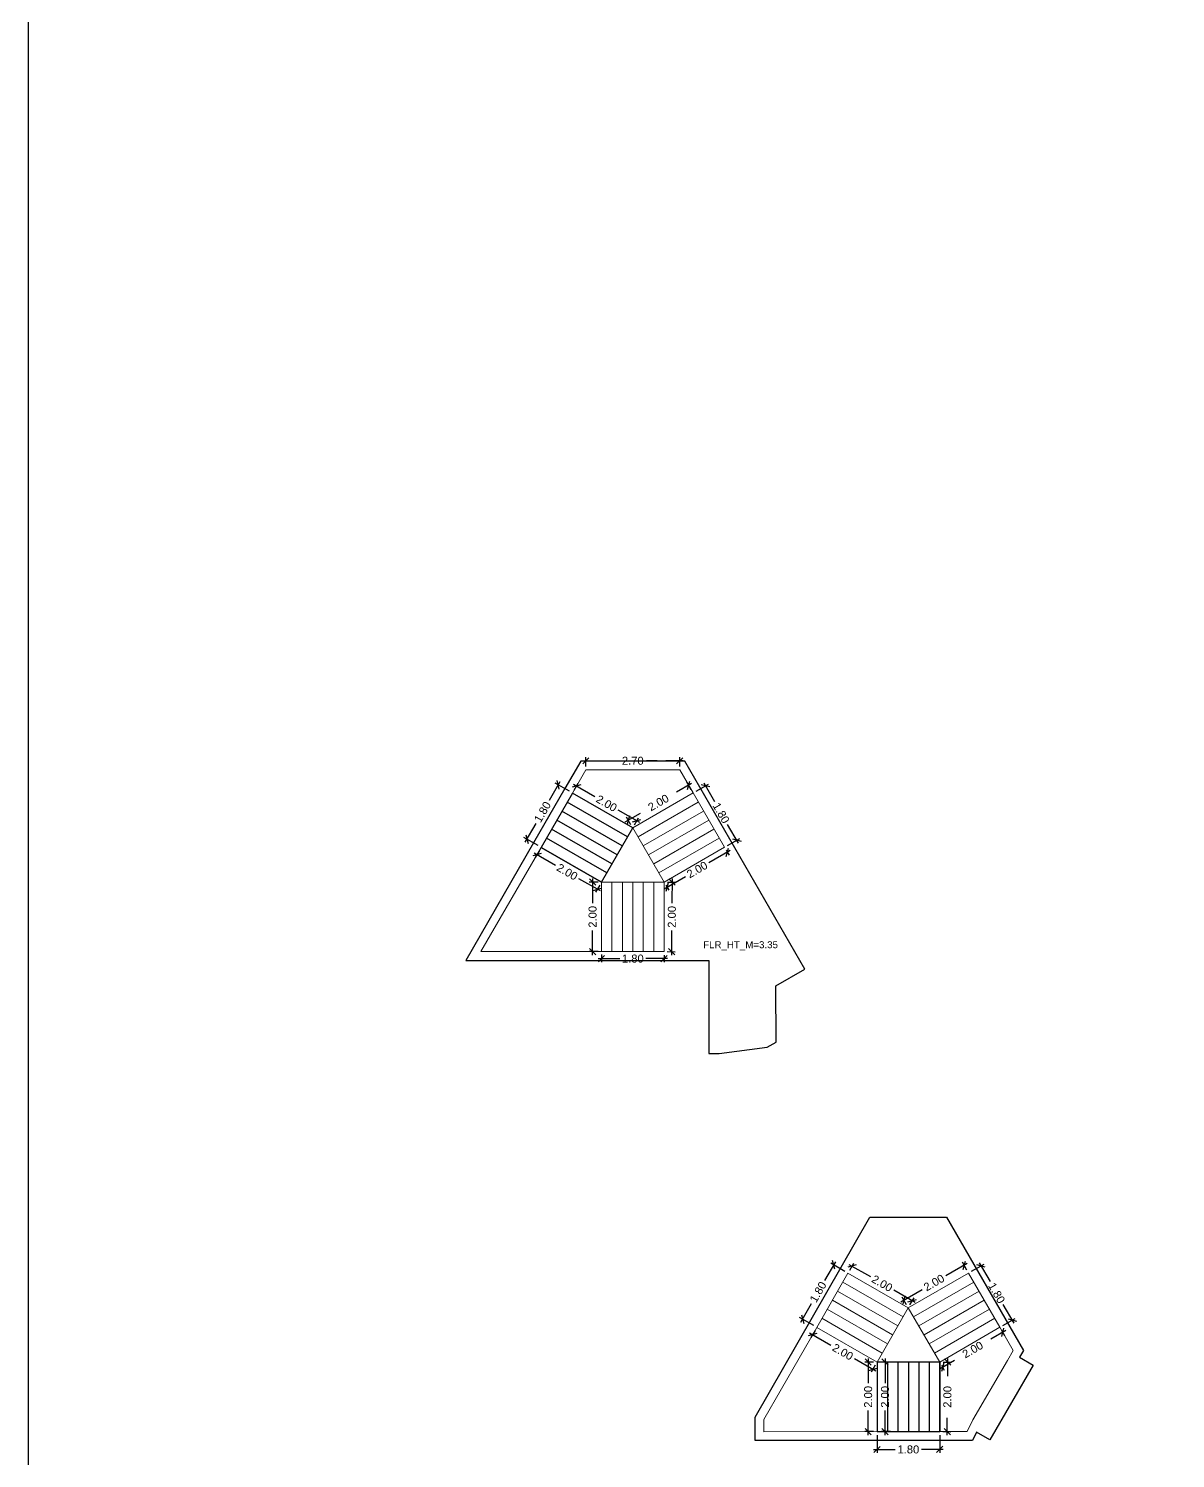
# Model space of a CAD drawing. Header units: metres. Extents: x 256329 to 886268, y -249371 to 355.
# Drawn here: x 281905.09 to 281938.06, y -95.19 to -54.1 of the extents above; entities that cross this region are included whole.
import ezdxf

# ---------------------------------------------------------------- set-up
doc = ezdxf.new("R2010")
doc.units = ezdxf.units.M
doc.header["$MEASUREMENT"] = 0
doc.header["$PDMODE"] = 35
doc.linetypes.add('CONTINOUS', pattern=[0])
doc.linetypes.add('DASHED', pattern=[0.75, 0.5, -0.25])
doc.layers.get('0').update_dxf_attribs({"lineweight": 18})
doc.layers.get('Defpoints').update_dxf_attribs({"lineweight": 20})
for name, color, linetype, plot in [('BLK_1_FLR_7_STAIR_3', 7, 'Continuous', False), ('BLK_1_FLR_7_STAIR_3_FLIGHT_2', 7, 'Continuous', False), ('BLK_1_FLR_7_STAIR_4', 7, 'Continuous', False), ('BLK_1_FLR_7_STAIR_4_FLIGHT_2', 7, 'Continuous', False)]:
    doc.layers.add(name, color=color, linetype=linetype, plot=plot)
for name, color, linetype, lineweight in [('BLK_1_FLR_7_STAIR_3_FLIGHT_1', 7, 'Continuous', 0), ('BLK_1_FLR_7_STAIR_3_FLIGHT_3', 7, 'Continuous', 0), ('BLK_1_FLR_7_STAIR_3_LANDING_1', 1, 'DASHED', 9), ('BLK_1_FLR_7_STAIR_3_LANDING_2', 7, 'Continuous', 0), ('BLK_1_FLR_7_STAIR_4_FLIGHT_1', 7, 'Continuous', 0), ('BLK_1_FLR_7_STAIR_4_FLIGHT_3', 7, 'Continuous', 0), ('BLK_1_FLR_7_STAIR_4_LANDING_1', 1, 'DASHED', 9), ('BLK_1_FLR_7_STAIR_4_LANDING_2', 7, 'Continuous', 0)]:
    doc.layers.add(name, color=color, linetype=linetype, lineweight=lineweight)
doc.layers.add('SPA COMMENT', color=7, linetype='Continuous', true_color=0xeb0505)
doc.styles.get("Standard").update_dxf_attribs({"font": 'arial.ttf'})
doc.dimstyles.new('METRIC DIM', dxfattribs={"dimtxt": 0.23, "dimasz": 0.18, "dimexe": 0.1, "dimexo": 0.1, "dimgap": 0.09, "dimtad": 0, "dimzin": 0, "dimdsep": 46, "dimtxsty": 'Standard', "dimblk": 'OBLIQUE', "dimcen": 0, "dimdle": 0.1, "dimclrd": 147, "dimclre": 147, "dimclrt": 7, "dimadec": 0, "dimazin": 0, "dimtfac": 1, "dimtofl": 0, "dimtmove": 0, "dimatfit": 2, "dimfxl": 0.125, "dimtolj": 1, "dimtzin": 0, "dimarcsym": 0})

# ---------------------------------------------------------------- blocks, each defined once
blk = doc.blocks.new('_Oblique')
at = {"color": 0, "linetype": 'ByBlock', "lineweight": -2}
blk.add_line((-0.5, -0.5), (0.5, 0.5), dxfattribs=at)
blk = doc.blocks.new('*D522')
at = {"layer": 'BLK_1_FLR_7_STAIR_3_FLIGHT_2', "color": 147, "lineweight": -2, "transparency": 16777216}
for p, q in [((281929.485284, -94.519273), (281929.485468, -95.031244)), ((281931.285284, -94.518626), (281931.285468, -95.030597)), ((281929.385432, -94.93128), (281930.007932, -94.931056)), ((281931.385432, -94.930561), (281930.762932, -94.930785))]:
    blk.add_line(p, q, dxfattribs=at)
at = {"layer": 'Defpoints', "color": 0, "linetype": 'CONTINOUS', "transparency": 16777216}
for p in [(281929.485248, -94.419273, 0.042641), (281931.285248, -94.418626, 0.042641), (281929.485432, -94.931244)]:
    blk.add_point(p, dxfattribs=at)
at = {"layer": 'BLK_1_FLR_7_STAIR_3_FLIGHT_2', "color": 147, "linetype": 'CONTINOUS', "lineweight": -2, "transparency": 16777216, "xscale": 0.18, "yscale": 0.18, "zscale": 0.18}
for p, rotation in [((281929.485432, -94.931244), 180.020597), ((281931.285432, -94.930597), 0.020597)]:
    blk.add_blockref('_Oblique', p, dxfattribs=dict(at, rotation=rotation))
at = {"layer": 'BLK_1_FLR_7_STAIR_3_FLIGHT_2', "color": 7, "linetype": 'CONTINOUS', "transparency": 16777216, "insert": (281930.385432, -94.930921), "char_height": 0.23, "attachment_point": 5, "rotation": 0.0205967}
blk.add_mtext('\\A1;1.80', dxfattribs=at)
blk = doc.blocks.new('*D523')
at = {"layer": 'BLK_1_FLR_7_STAIR_3_FLIGHT_1', "color": 147, "lineweight": -2, "transparency": 16777216}
for p, q in [((281932.067371, -89.773573), (281931.940233, -89.552455)), ((281932.07677, -89.589301), (281931.460844, -89.943445)), ((281930.168228, -90.68667), (281930.784154, -90.332526)), ((281930.332212, -90.771251), (281930.205074, -90.550133))]:
    blk.add_line(p, q, dxfattribs=at)
at = {"layer": 'Defpoints', "color": 0, "linetype": 'CONTINOUS', "transparency": 16777216}
for p in [(281932.117216, -89.860264, 0.042641), (281930.25492, -90.636825), (281930.382058, -90.857942, 0.042641)]:
    blk.add_point(p, dxfattribs=at)
at = {"layer": 'BLK_1_FLR_7_STAIR_3_FLIGHT_1', "color": 147, "linetype": 'CONTINOUS', "lineweight": -2, "transparency": 16777216, "xscale": 0.18, "yscale": 0.18, "zscale": 0.18}
for p, rotation in [((281931.990079, -89.639146), 29.897956), ((281930.25492, -90.636825), 209.897956)]:
    blk.add_blockref('_Oblique', p, dxfattribs=dict(at, rotation=rotation))
at = {"layer": 'BLK_1_FLR_7_STAIR_3_FLIGHT_1', "color": 7, "linetype": 'CONTINOUS', "transparency": 16777216, "insert": (281931.122499, -90.137986), "char_height": 0.23, "attachment_point": 5, "rotation": 29.8979558}
blk.add_mtext('\\A1;2.00', dxfattribs=at)
blk = doc.blocks.new('*D524')
at = {"layer": 'BLK_1_FLR_7_STAIR_3_FLIGHT_3', "color": 147, "lineweight": -2, "transparency": 16777216}
for p, q in [((281928.697788, -89.774782), (281928.813126, -89.574064)), ((281928.676599, -89.610945), (281929.291953, -89.964544)), ((281930.584101, -90.707046), (281929.968746, -90.353447)), ((281930.43188, -90.771238), (281930.547219, -90.570519))]:
    blk.add_line(p, q, dxfattribs=at)
at = {"layer": 'Defpoints', "color": 0, "linetype": 'CONTINOUS', "transparency": 16777216}
for p in [(281928.647965, -89.861487, 0.042641), (281928.763304, -89.660768), (281930.382058, -90.857942, 0.042641)]:
    blk.add_point(p, dxfattribs=at)
at = {"layer": 'BLK_1_FLR_7_STAIR_3_FLIGHT_3', "color": 147, "linetype": 'CONTINOUS', "lineweight": -2, "transparency": 16777216, "xscale": 0.18, "yscale": 0.18, "zscale": 0.18}
for p, rotation in [((281928.763304, -89.660768), 150.117187), ((281930.497396, -90.657223), 330.117187)]:
    blk.add_blockref('_Oblique', p, dxfattribs=dict(at, rotation=rotation))
at = {"layer": 'BLK_1_FLR_7_STAIR_3_FLIGHT_3', "color": 7, "linetype": 'CONTINOUS', "transparency": 16777216, "insert": (281929.63035, -90.158996), "char_height": 0.23, "attachment_point": 5, "rotation": 330.1171874}
blk.add_mtext('\\A1;2.00', dxfattribs=at)
blk = doc.blocks.new('*D525')
at = {"layer": 'BLK_1_FLR_7_STAIR_3_LANDING_1', "color": 147, "lineweight": -2, "transparency": 16777216}
for p, q in [((281931.385247, -92.419073), (281931.612526, -92.420091)), ((281931.512975, -92.319644), (281931.509797, -93.02946)), ((281931.503126, -94.519841), (281931.506303, -93.810025)), ((281931.376293, -94.419272), (281931.603573, -94.42029))]:
    blk.add_line(p, q, dxfattribs=at)
at = {"layer": 'Defpoints', "color": 0, "linetype": 'CONTINOUS', "transparency": 16777216}
for p in [(281931.285248, -92.418626, 0.042641), (281931.276294, -94.418825, 0.042641), (281931.503574, -94.419842)]:
    blk.add_point(p, dxfattribs=at)
at = {"layer": 'BLK_1_FLR_7_STAIR_3_LANDING_1', "color": 147, "linetype": 'CONTINOUS', "lineweight": -2, "transparency": 16777216, "xscale": 0.18, "yscale": 0.18, "zscale": 0.18}
for p, rotation in [((281931.512527, -92.419643), 89.743523), ((281931.503574, -94.419842), 269.743523)]:
    blk.add_blockref('_Oblique', p, dxfattribs=dict(at, rotation=rotation))
at = {"layer": 'BLK_1_FLR_7_STAIR_3_LANDING_1', "color": 7, "linetype": 'CONTINOUS', "transparency": 16777216, "insert": (281931.50805, -93.419743), "char_height": 0.23, "attachment_point": 5, "rotation": 89.7435229}
blk.add_mtext('\\A1;2.00', dxfattribs=at)
blk = doc.blocks.new('*D526')
at = {"layer": 'BLK_1_FLR_7_STAIR_3_LANDING_1', "color": 147, "lineweight": -2, "transparency": 16777216}
for p, q in [((281933.187179, -91.514238), (281932.572765, -91.868815)), ((281933.066905, -91.505892), (281933.150551, -91.650834)), ((281931.282281, -92.613551), (281931.896695, -92.258974)), ((281931.335231, -92.505238), (281931.418877, -92.650179))]:
    blk.add_line(p, q, dxfattribs=at)
at = {"layer": 'Defpoints', "color": 0, "linetype": 'CONTINOUS', "transparency": 16777216}
for p in [(281933.016922, -91.41928, 0.042641), (281933.100567, -91.564222), (281931.285248, -92.418626, 0.042641)]:
    blk.add_point(p, dxfattribs=at)
at = {"layer": 'BLK_1_FLR_7_STAIR_3_LANDING_1', "color": 147, "linetype": 'CONTINOUS', "lineweight": -2, "transparency": 16777216, "xscale": 0.18, "yscale": 0.18, "zscale": 0.18}
for p, rotation in [((281933.100567, -91.564222), 29.98915999999999), ((281931.368893, -92.563567), 209.98916)]:
    blk.add_blockref('_Oblique', p, dxfattribs=dict(at, rotation=rotation))
at = {"layer": 'BLK_1_FLR_7_STAIR_3_LANDING_1', "color": 7, "linetype": 'CONTINOUS', "transparency": 16777216, "insert": (281932.23473, -92.063895), "char_height": 0.23, "attachment_point": 5, "rotation": 29.9891596}
blk.add_mtext('\\A1;2.00', dxfattribs=at)
blk = doc.blocks.new('*D527')
at = {"layer": 'BLK_1_FLR_7_STAIR_3_LANDING_2', "color": 147, "lineweight": -2, "transparency": 16777216}
for p, q in [((281927.544856, -91.580473), (281928.160211, -91.934072)), ((281927.701333, -91.508875), (281927.581738, -91.717001)), ((281929.452358, -92.676574), (281928.837003, -92.322975)), ((281929.435425, -92.50533), (281929.31583, -92.713456))]:
    blk.add_line(p, q, dxfattribs=at)
at = {"layer": 'Defpoints', "color": 0, "linetype": 'CONTINOUS', "transparency": 16777216}
for p in [(281927.631561, -91.630296), (281927.751155, -91.42217, 0.042641), (281929.485248, -92.418626, 0.042641)]:
    blk.add_point(p, dxfattribs=at)
at = {"layer": 'BLK_1_FLR_7_STAIR_3_LANDING_2', "color": 147, "linetype": 'CONTINOUS', "lineweight": -2, "transparency": 16777216, "xscale": 0.18, "yscale": 0.18, "zscale": 0.18}
for p, rotation in [((281927.631561, -91.630296), 150.117187), ((281929.365653, -92.626751), 330.117187)]:
    blk.add_blockref('_Oblique', p, dxfattribs=dict(at, rotation=rotation))
at = {"layer": 'BLK_1_FLR_7_STAIR_3_LANDING_2', "color": 7, "linetype": 'CONTINOUS', "transparency": 16777216, "insert": (281928.498607, -92.128524), "char_height": 0.23, "attachment_point": 5, "rotation": 330.1171874}
blk.add_mtext('\\A1;2.00', dxfattribs=at)
blk = doc.blocks.new('*D528')
at = {"layer": 'BLK_1_FLR_7_STAIR_3_LANDING_2', "color": 147, "lineweight": -2, "transparency": 16777216}
for p, q in [((281929.385248, -92.418626), (281929.129597, -92.418626)), ((281929.229597, -92.318626), (281929.229597, -93.028339)), ((281929.229597, -94.518626), (281929.229597, -93.808912)), ((281929.385248, -94.418626), (281929.129597, -94.418626))]:
    blk.add_line(p, q, dxfattribs=at)
at = {"layer": 'Defpoints', "color": 0, "linetype": 'CONTINOUS', "transparency": 16777216}
for p in [(281929.485248, -92.418626, 0.042641), (281929.229597, -94.418626), (281929.485248, -94.418626, 0.042641)]:
    blk.add_point(p, dxfattribs=at)
at = {"layer": 'BLK_1_FLR_7_STAIR_3_LANDING_2', "color": 147, "linetype": 'CONTINOUS', "lineweight": -2, "transparency": 16777216, "xscale": 0.18, "yscale": 0.18, "zscale": 0.18}
for p, rotation in [((281929.229597, -92.418626), 90), ((281929.229597, -94.418626), 270)]:
    blk.add_blockref('_Oblique', p, dxfattribs=dict(at, rotation=rotation))
at = {"layer": 'BLK_1_FLR_7_STAIR_3_LANDING_2', "color": 7, "linetype": 'CONTINOUS', "transparency": 16777216, "insert": (281929.229597, -93.418626), "char_height": 0.23, "attachment_point": 5, "rotation": 90}
blk.add_mtext('\\A1;2.00', dxfattribs=at)
blk = doc.blocks.new('*D529')
at = {"layer": 'BLK_1_FLR_7_STAIR_3_FLIGHT_1', "color": 147, "lineweight": -2, "transparency": 16777216}
for p, q in [((281932.423162, -89.568246), (281932.73431, -90.107406)), ((281932.203828, -89.810281), (281932.559758, -89.604874)), ((281933.422834, -91.300486), (281933.111686, -90.761326)), ((281933.103534, -91.369297), (281933.459463, -91.16389))]:
    blk.add_line(p, q, dxfattribs=at)
at = {"layer": 'Defpoints', "color": 0, "linetype": 'CONTINOUS', "transparency": 16777216}
for p in [(281932.117216, -89.860264, 0.042641), (281933.372851, -91.213874), (281933.016922, -91.41928, 0.042641)]:
    blk.add_point(p, dxfattribs=at)
at = {"layer": 'BLK_1_FLR_7_STAIR_3_FLIGHT_1', "color": 147, "linetype": 'CONTINOUS', "lineweight": -2, "transparency": 16777216, "xscale": 0.18, "yscale": 0.18, "zscale": 0.18}
for p, rotation in [((281932.473146, -89.654858), 119.98916), ((281933.372851, -91.213874), 299.98916)]:
    blk.add_blockref('_Oblique', p, dxfattribs=dict(at, rotation=rotation))
at = {"layer": 'BLK_1_FLR_7_STAIR_3_FLIGHT_1', "color": 7, "linetype": 'CONTINOUS', "transparency": 16777216, "insert": (281932.922998, -90.434366), "char_height": 0.23, "attachment_point": 5, "rotation": 299.9891596}
blk.add_mtext('\\A1;1.80', dxfattribs=at)
blk = doc.blocks.new('*D530')
at = {"layer": 'BLK_1_FLR_7_STAIR_3_FLIGHT_3', "color": 147, "lineweight": -2, "transparency": 16777216}
for p, q in [((281928.288665, -89.539689), (281927.978518, -90.079426)), ((281928.561261, -89.811664), (281928.152137, -89.576571)), ((281927.292209, -91.273782), (281927.602356, -90.734046)), ((281927.664451, -91.372348), (281927.255327, -91.137254))]:
    blk.add_line(p, q, dxfattribs=at)
at = {"layer": 'Defpoints', "color": 0, "linetype": 'CONTINOUS', "transparency": 16777216}
for p in [(281928.647965, -89.861487, 0.042641), (281927.342032, -91.187077), (281927.751155, -91.42217, 0.042641)]:
    blk.add_point(p, dxfattribs=at)
at = {"layer": 'BLK_1_FLR_7_STAIR_3_FLIGHT_3', "color": 147, "linetype": 'CONTINOUS', "lineweight": -2, "transparency": 16777216, "xscale": 0.18, "yscale": 0.18, "zscale": 0.18}
for p, rotation in [((281928.238842, -89.626394), 60.117187), ((281927.342032, -91.187077), 240.1171869999999)]:
    blk.add_blockref('_Oblique', p, dxfattribs=dict(at, rotation=rotation))
at = {"layer": 'BLK_1_FLR_7_STAIR_3_FLIGHT_3', "color": 7, "linetype": 'CONTINOUS', "transparency": 16777216, "insert": (281927.790437, -90.406736), "char_height": 0.23, "attachment_point": 5, "rotation": 60.1171874}
blk.add_mtext('\\A1;1.80', dxfattribs=at)
blk = doc.blocks.new('*D531')
at = {"layer": 'BLK_1_FLR_7_STAIR_4_FLIGHT_2', "color": 147, "lineweight": -2, "transparency": 16777216}
for p, q in [((281920.366967, -75.743971), (281920.056821, -76.283708)), ((281920.639563, -76.015946), (281920.23044, -75.780853)), ((281919.370512, -77.478064), (281919.680659, -76.938327)), ((281919.742753, -77.57663), (281919.33363, -77.341536))]:
    blk.add_line(p, q, dxfattribs=at)
at = {"layer": 'Defpoints', "color": 0, "linetype": 'CONTINOUS', "transparency": 16777216}
for p in [(281920.726268, -76.065769, 0.042641), (281919.420335, -77.391359), (281919.829458, -77.626452, 0.042641)]:
    blk.add_point(p, dxfattribs=at)
at = {"layer": 'BLK_1_FLR_7_STAIR_4_FLIGHT_2', "color": 147, "linetype": 'CONTINOUS', "lineweight": -2, "transparency": 16777216, "xscale": 0.18, "yscale": 0.18, "zscale": 0.18}
for p, rotation in [((281920.317144, -75.830676), 60.117187), ((281919.420335, -77.391359), 240.1171869999999)]:
    blk.add_blockref('_Oblique', p, dxfattribs=dict(at, rotation=rotation))
at = {"layer": 'BLK_1_FLR_7_STAIR_4_FLIGHT_2', "color": 7, "linetype": 'CONTINOUS', "transparency": 16777216, "insert": (281919.86874, -76.611018), "char_height": 0.23, "attachment_point": 5, "rotation": 60.1171874}
blk.add_mtext('\\A1;1.80', dxfattribs=at)
blk = doc.blocks.new('*D532')
at = {"layer": 'BLK_1_FLR_7_STAIR_4_LANDING_1', "color": 147, "lineweight": -2, "transparency": 16777216}
for p, q in [((281924.155073, -75.793583), (281923.539147, -76.147727)), ((281924.145674, -75.977855), (281924.018536, -75.756737)), ((281922.246531, -76.890952), (281922.862457, -76.536808)), ((281922.410515, -76.975533), (281922.283377, -76.754415))]:
    blk.add_line(p, q, dxfattribs=at)
at = {"layer": 'Defpoints', "color": 0, "linetype": 'CONTINOUS', "transparency": 16777216}
for p in [(281924.195519, -76.064546, 0.042641), (281922.333223, -76.841107), (281922.46036, -77.062224, 0.042641)]:
    blk.add_point(p, dxfattribs=at)
at = {"layer": 'BLK_1_FLR_7_STAIR_4_LANDING_1', "color": 147, "linetype": 'CONTINOUS', "lineweight": -2, "transparency": 16777216, "xscale": 0.18, "yscale": 0.18, "zscale": 0.18}
for p, rotation in [((281924.068381, -75.843428), 29.897956), ((281922.333223, -76.841107), 209.897956)]:
    blk.add_blockref('_Oblique', p, dxfattribs=dict(at, rotation=rotation))
at = {"layer": 'BLK_1_FLR_7_STAIR_4_LANDING_1', "color": 7, "linetype": 'CONTINOUS', "transparency": 16777216, "insert": (281923.200802, -76.342268), "char_height": 0.23, "attachment_point": 5, "rotation": 29.8979558}
blk.add_mtext('\\A1;2.00', dxfattribs=at)
blk = doc.blocks.new('*D533')
at = {"layer": 'BLK_1_FLR_7_STAIR_4_FLIGHT_2', "color": 147, "lineweight": -2, "transparency": 16777216}
for p, q in [((281920.754902, -75.815227), (281921.370256, -76.168826)), ((281920.776091, -75.979064), (281920.891429, -75.778346)), ((281922.662403, -76.911328), (281922.047049, -76.557729)), ((281922.510183, -76.97552), (281922.625521, -76.774801))]:
    blk.add_line(p, q, dxfattribs=at)
at = {"layer": 'Defpoints', "color": 0, "linetype": 'CONTINOUS', "transparency": 16777216}
for p in [(281920.841606, -75.86505), (281920.726268, -76.065769, 0.042641), (281922.46036, -77.062224, 0.042641)]:
    blk.add_point(p, dxfattribs=at)
at = {"layer": 'BLK_1_FLR_7_STAIR_4_FLIGHT_2', "color": 147, "linetype": 'CONTINOUS', "lineweight": -2, "transparency": 16777216, "xscale": 0.18, "yscale": 0.18, "zscale": 0.18}
for p, rotation in [((281920.841606, -75.86505), 150.117187), ((281922.575699, -76.861505), 330.117187)]:
    blk.add_blockref('_Oblique', p, dxfattribs=dict(at, rotation=rotation))
at = {"layer": 'BLK_1_FLR_7_STAIR_4_FLIGHT_2', "color": 7, "linetype": 'CONTINOUS', "transparency": 16777216, "insert": (281921.708652, -76.363278), "char_height": 0.23, "attachment_point": 5, "rotation": 330.1171874}
blk.add_mtext('\\A1;2.00', dxfattribs=at)
blk = doc.blocks.new('*D534')
at = {"layer": 'BLK_1_FLR_7_STAIR_4_FLIGHT_3', "color": 147, "lineweight": -2, "transparency": 16777216}
for p, q in [((281923.46355, -78.623355), (281923.690829, -78.624373)), ((281923.591278, -78.523926), (281923.5881, -79.233742)), ((281923.581429, -80.724123), (281923.584606, -80.014307)), ((281923.454596, -80.623554), (281923.681875, -80.624572))]:
    blk.add_line(p, q, dxfattribs=at)
at = {"layer": 'Defpoints', "color": 0, "linetype": 'CONTINOUS', "transparency": 16777216}
for p in [(281923.363551, -78.622908, 0.042641), (281923.354597, -80.623107, 0.042641), (281923.581876, -80.624124)]:
    blk.add_point(p, dxfattribs=at)
at = {"layer": 'BLK_1_FLR_7_STAIR_4_FLIGHT_3', "color": 147, "linetype": 'CONTINOUS', "lineweight": -2, "transparency": 16777216, "xscale": 0.18, "yscale": 0.18, "zscale": 0.18}
for p, rotation in [((281923.59083, -78.623925), 89.743523), ((281923.581876, -80.624124), 269.743523)]:
    blk.add_blockref('_Oblique', p, dxfattribs=dict(at, rotation=rotation))
at = {"layer": 'BLK_1_FLR_7_STAIR_4_FLIGHT_3', "color": 7, "linetype": 'CONTINOUS', "transparency": 16777216, "insert": (281923.586353, -79.624025), "char_height": 0.23, "attachment_point": 5, "rotation": 89.7435229}
blk.add_mtext('\\A1;2.00', dxfattribs=at)
blk = doc.blocks.new('*D535')
at = {"layer": 'BLK_1_FLR_7_STAIR_4_FLIGHT_1', "color": 147, "lineweight": -2, "transparency": 16777216}
for p, q in [((281925.265482, -77.71852), (281924.651068, -78.073097)), ((281925.145208, -77.710174), (281925.228853, -77.855116)), ((281923.360584, -78.817833), (281923.974998, -78.463256)), ((281923.413534, -78.70952), (281923.49718, -78.854461))]:
    blk.add_line(p, q, dxfattribs=at)
at = {"layer": 'Defpoints', "color": 0, "linetype": 'CONTINOUS', "transparency": 16777216}
for p in [(281925.095224, -77.623562, 0.042641), (281925.17887, -77.768504), (281923.363551, -78.622908, 0.042641)]:
    blk.add_point(p, dxfattribs=at)
at = {"layer": 'BLK_1_FLR_7_STAIR_4_FLIGHT_1', "color": 147, "linetype": 'CONTINOUS', "lineweight": -2, "transparency": 16777216, "xscale": 0.18, "yscale": 0.18, "zscale": 0.18}
for p, rotation in [((281925.17887, -77.768504), 29.98915999999999), ((281923.447196, -78.767849), 209.98916)]:
    blk.add_blockref('_Oblique', p, dxfattribs=dict(at, rotation=rotation))
at = {"layer": 'BLK_1_FLR_7_STAIR_4_FLIGHT_1', "color": 7, "linetype": 'CONTINOUS', "transparency": 16777216, "insert": (281924.313033, -78.268177), "char_height": 0.23, "attachment_point": 5, "rotation": 29.9891596}
blk.add_mtext('\\A1;2.00', dxfattribs=at)
blk = doc.blocks.new('*D536')
at = {"layer": 'BLK_1_FLR_7_STAIR_4_LANDING_2', "color": 147, "lineweight": -2, "transparency": 16777216}
for p, q in [((281919.623159, -77.784755), (281920.238513, -78.138354)), ((281919.779635, -77.713157), (281919.660041, -77.921283)), ((281921.530661, -78.880856), (281920.915306, -78.527257)), ((281921.513728, -78.709612), (281921.394133, -78.917738))]:
    blk.add_line(p, q, dxfattribs=at)
at = {"layer": 'Defpoints', "color": 0, "linetype": 'CONTINOUS', "transparency": 16777216}
for p in [(281919.829458, -77.626452, 0.042641), (281919.709863, -77.834578), (281921.563551, -78.622908, 0.042641)]:
    blk.add_point(p, dxfattribs=at)
at = {"layer": 'BLK_1_FLR_7_STAIR_4_LANDING_2', "color": 147, "linetype": 'CONTINOUS', "lineweight": -2, "transparency": 16777216, "xscale": 0.18, "yscale": 0.18, "zscale": 0.18}
for p, rotation in [((281919.709863, -77.834578), 150.117187), ((281921.443956, -78.831033), 330.117187)]:
    blk.add_blockref('_Oblique', p, dxfattribs=dict(at, rotation=rotation))
at = {"layer": 'BLK_1_FLR_7_STAIR_4_LANDING_2', "color": 7, "linetype": 'CONTINOUS', "transparency": 16777216, "insert": (281920.57691, -78.332806), "char_height": 0.23, "attachment_point": 5, "rotation": 330.1171874}
blk.add_mtext('\\A1;2.00', dxfattribs=at)
blk = doc.blocks.new('*D537')
at = {"layer": 'BLK_1_FLR_7_STAIR_4_LANDING_2', "color": 147, "lineweight": -2, "transparency": 16777216}
for p, q in [((281921.463551, -78.622908), (281921.2079, -78.622908)), ((281921.3079, -78.522908), (281921.3079, -79.232621)), ((281921.3079, -80.722908), (281921.3079, -80.013194)), ((281921.463551, -80.622908), (281921.2079, -80.622908))]:
    blk.add_line(p, q, dxfattribs=at)
at = {"layer": 'Defpoints', "color": 0, "linetype": 'CONTINOUS', "transparency": 16777216}
for p in [(281921.563551, -78.622908, 0.042641), (281921.3079, -80.622908), (281921.563551, -80.622908, 0.042641)]:
    blk.add_point(p, dxfattribs=at)
at = {"layer": 'BLK_1_FLR_7_STAIR_4_LANDING_2', "color": 147, "linetype": 'CONTINOUS', "lineweight": -2, "transparency": 16777216, "xscale": 0.18, "yscale": 0.18, "zscale": 0.18}
for p, rotation in [((281921.3079, -78.622908), 90), ((281921.3079, -80.622908), 270)]:
    blk.add_blockref('_Oblique', p, dxfattribs=dict(at, rotation=rotation))
at = {"layer": 'BLK_1_FLR_7_STAIR_4_LANDING_2', "color": 7, "linetype": 'CONTINOUS', "transparency": 16777216, "insert": (281921.3079, -79.622908), "char_height": 0.23, "attachment_point": 5, "rotation": 90}
blk.add_mtext('\\A1;2.00', dxfattribs=at)
blk = doc.blocks.new('*D538')
at = {"layer": 'BLK_1_FLR_7_STAIR_4_FLIGHT_1', "color": 147, "lineweight": -2, "transparency": 16777216}
for p, q in [((281924.282131, -76.014563), (281924.63806, -75.809156)), ((281924.501465, -75.772528), (281924.812613, -76.311688)), ((281925.501137, -77.504768), (281925.189989, -76.965608)), ((281925.181836, -77.573579), (281925.537766, -77.368172))]:
    blk.add_line(p, q, dxfattribs=at)
at = {"layer": 'Defpoints', "color": 0, "linetype": 'CONTINOUS', "transparency": 16777216}
for p in [(281924.195519, -76.064546, 0.042641), (281925.095224, -77.623562, 0.042641), (281925.451154, -77.418156)]:
    blk.add_point(p, dxfattribs=at)
at = {"layer": 'BLK_1_FLR_7_STAIR_4_FLIGHT_1', "color": 147, "linetype": 'CONTINOUS', "lineweight": -2, "transparency": 16777216, "xscale": 0.18, "yscale": 0.18, "zscale": 0.18}
for p, rotation in [((281924.551448, -75.85914), 119.98916), ((281925.451154, -77.418156), 299.98916)]:
    blk.add_blockref('_Oblique', p, dxfattribs=dict(at, rotation=rotation))
at = {"layer": 'BLK_1_FLR_7_STAIR_4_FLIGHT_1', "color": 7, "linetype": 'CONTINOUS', "transparency": 16777216, "insert": (281925.001301, -76.638648), "char_height": 0.23, "attachment_point": 5, "rotation": 299.9891596}
blk.add_mtext('\\A1;1.80', dxfattribs=at)
blk = doc.blocks.new('*D539')
at = {"layer": 'BLK_1_FLR_7_STAIR_4_FLIGHT_3', "color": 147, "lineweight": -2, "transparency": 16777216}
for p, q in [((281921.463551, -80.824256), (281922.086051, -80.824256)), ((281921.563551, -80.709109), (281921.563551, -80.924256)), ((281923.463551, -80.824256), (281922.841051, -80.824256)), ((281923.363551, -80.722908), (281923.363551, -80.924256))]:
    blk.add_line(p, q, dxfattribs=at)
at = {"layer": 'Defpoints', "color": 0, "linetype": 'CONTINOUS', "transparency": 16777216}
for p in [(281921.563551, -80.609109, 0.042641), (281921.563551, -80.824256), (281923.363551, -80.622908, 0.042641)]:
    blk.add_point(p, dxfattribs=at)
at = {"layer": 'BLK_1_FLR_7_STAIR_4_FLIGHT_3', "color": 147, "linetype": 'CONTINOUS', "lineweight": -2, "transparency": 16777216, "xscale": 0.18, "yscale": 0.18, "zscale": 0.18, "rotation": 180}
blk.add_blockref('_Oblique', (281921.563551, -80.824256), dxfattribs=at)
at = {"layer": 'BLK_1_FLR_7_STAIR_4_FLIGHT_3', "color": 147, "linetype": 'CONTINOUS', "lineweight": -2, "transparency": 16777216, "xscale": 0.18, "yscale": 0.18, "zscale": 0.18}
blk.add_blockref('_Oblique', (281923.363551, -80.824256), dxfattribs=at)
at = {"layer": 'BLK_1_FLR_7_STAIR_4_FLIGHT_3', "color": 7, "linetype": 'CONTINOUS', "transparency": 16777216, "insert": (281922.463551, -80.824256), "char_height": 0.23, "attachment_point": 5}
blk.add_mtext('\\A1;1.80', dxfattribs=at)
blk = doc.blocks.new('*D540')
at = {"layer": 'BLK_1_FLR_7_STAIR_4_LANDING_1', "color": 147, "lineweight": -2, "transparency": 16777216}
for p, q in [((281921.013261, -75.139184), (281922.072445, -75.139184)), ((281921.113261, -75.301995), (281921.113261, -75.039184)), ((281923.912201, -75.139184), (281922.853018, -75.139184)), ((281923.812201, -75.301331), (281923.812201, -75.039184))]:
    blk.add_line(p, q, dxfattribs=at)
at = {"layer": 'Defpoints', "color": 0, "linetype": 'CONTINOUS', "transparency": 16777216}
for p in [(281921.113261, -75.139184), (281921.113261, -75.401995, 0.042641), (281923.812201, -75.401331, 0.042641)]:
    blk.add_point(p, dxfattribs=at)
at = {"layer": 'BLK_1_FLR_7_STAIR_4_LANDING_1', "color": 147, "linetype": 'CONTINOUS', "lineweight": -2, "transparency": 16777216, "xscale": 0.18, "yscale": 0.18, "zscale": 0.18, "rotation": 180}
blk.add_blockref('_Oblique', (281921.113261, -75.139184), dxfattribs=at)
at = {"layer": 'BLK_1_FLR_7_STAIR_4_LANDING_1', "color": 147, "linetype": 'CONTINOUS', "lineweight": -2, "transparency": 16777216, "xscale": 0.18, "yscale": 0.18, "zscale": 0.18}
blk.add_blockref('_Oblique', (281923.812201, -75.139184), dxfattribs=at)
at = {"layer": 'BLK_1_FLR_7_STAIR_4_LANDING_1', "color": 7, "linetype": 'CONTINOUS', "transparency": 16777216, "insert": (281922.462731, -75.139184), "char_height": 0.23, "attachment_point": 5}
blk.add_mtext('\\A1;2.70', dxfattribs=at)
blk = doc.blocks.new('*D541')
at = {"layer": 'BLK_1_FLR_7_STAIR_3_FLIGHT_2', "color": 147, "lineweight": -2, "transparency": 16777216}
for p, q in [((281929.870896, -92.418626), (281929.615245, -92.418626)), ((281929.715245, -92.318626), (281929.715245, -93.028339)), ((281929.715245, -94.518626), (281929.715245, -93.808912)), ((281929.870896, -94.418626), (281929.615245, -94.418626))]:
    blk.add_line(p, q, dxfattribs=at)
at = {"layer": 'Defpoints', "color": 0, "linetype": 'CONTINOUS', "transparency": 16777216}
for p in [(281929.970896, -92.418626, 0.042641), (281929.715245, -94.418626), (281929.970896, -94.418626, 0.042641)]:
    blk.add_point(p, dxfattribs=at)
at = {"layer": 'BLK_1_FLR_7_STAIR_3_FLIGHT_2', "color": 147, "linetype": 'CONTINOUS', "lineweight": -2, "transparency": 16777216, "xscale": 0.18, "yscale": 0.18, "zscale": 0.18}
for p, rotation in [((281929.715245, -92.418626), 90), ((281929.715245, -94.418626), 270)]:
    blk.add_blockref('_Oblique', p, dxfattribs=dict(at, rotation=rotation))
at = {"layer": 'BLK_1_FLR_7_STAIR_3_FLIGHT_2', "color": 7, "linetype": 'CONTINOUS', "transparency": 16777216, "insert": (281929.715245, -93.418626), "char_height": 0.23, "attachment_point": 5, "rotation": 90}
blk.add_mtext('\\A1;2.00', dxfattribs=at)

msp = doc.modelspace()

# ---------------------------------------------------------------- linework, layer by layer
at = {"layer": 'BLK_1_FLR_7_STAIR_3', "color": 7, "linetype": 'CONTINOUS'}
msp.add_lwpolyline([(281929.279717, -88.253634), (281931.482509, -88.253634), (281933.694072, -92.085848), (281933.580941, -92.281647), (281933.969466, -92.511408), (281932.723774, -94.649589), (281932.347901, -94.433199), (281932.228167, -94.671905), (281925.976424, -94.673469), (281925.976257, -94.002518)], close=True, dxfattribs=at)
at = {"layer": 'BLK_1_FLR_7_STAIR_3_FLIGHT_1', "color": 3, "linetype": 'CONTINOUS'}
for p, q in [((281930.382058, -90.857942), (281932.117216, -89.860264)), ((281930.535494, -91.119446), (281932.267167, -90.1201)), ((281930.685444, -91.379282), (281932.417118, -90.379936)), ((281930.835395, -91.639118), (281932.567069, -90.639772)), ((281930.985346, -91.898954), (281932.71702, -90.899608)), ((281931.135297, -92.15879), (281932.866971, -91.159444)), ((281931.285248, -92.418626), (281933.016922, -91.41928))]:
    msp.add_line(p, q, dxfattribs=at)
at = {"layer": 'BLK_1_FLR_7_STAIR_3_FLIGHT_1', "ltscale": 0.05}
msp.add_lwpolyline([(281930.382058, -90.857942), (281931.285248, -92.418626), (281933.016922, -91.41928), (281932.117216, -89.860264), (281930.382058, -90.857942)], dxfattribs=at)
at = {"layer": 'BLK_1_FLR_7_STAIR_3_FLIGHT_2', "color": 3, "linetype": 'CONTINOUS'}
for p, q in [((281929.485248, -92.418626), (281929.485248, -94.418626)), ((281929.785248, -92.418626), (281929.785248, -94.418626)), ((281930.085248, -92.418626), (281930.085248, -94.418626)), ((281930.385248, -92.418626), (281930.385248, -94.418626)), ((281930.685248, -92.418626), (281930.685248, -94.418626)), ((281930.985248, -92.418626), (281930.985248, -94.418626)), ((281931.285248, -92.418626), (281931.285248, -94.418626))]:
    msp.add_line(p, q, dxfattribs=at)
at = {"layer": 'BLK_1_FLR_7_STAIR_3_FLIGHT_2', "color": 7, "linetype": 'CONTINOUS'}
msp.add_lwpolyline([(281931.285248, -92.418626), (281929.485248, -92.418626), (281929.485248, -94.418626), (281931.285248, -94.418626)], close=True, dxfattribs=at)
at = {"layer": 'BLK_1_FLR_7_STAIR_3_FLIGHT_3', "color": 3, "linetype": 'CONTINOUS'}
for p, q in [((281930.382058, -90.857942), (281928.647965, -89.861487)), ((281930.083121, -91.37817), (281928.349029, -90.381715)), ((281930.232589, -91.118056), (281928.498497, -90.121601)), ((281929.933653, -91.638284), (281928.19956, -90.641829)), ((281929.634716, -92.158512), (281927.900624, -91.162056)), ((281929.784184, -91.898398), (281928.050092, -90.901943)), ((281929.485248, -92.418626), (281927.751155, -91.42217))]:
    msp.add_line(p, q, dxfattribs=at)
at = {"layer": 'BLK_1_FLR_7_STAIR_3_FLIGHT_3', "color": 7, "linetype": 'CONTINOUS'}
msp.add_lwpolyline([(281928.647965, -89.861487), (281927.751155, -91.42217), (281929.485248, -92.418626), (281930.382058, -90.857942), (281928.647965, -89.861487)], dxfattribs=at)
at = {"layer": 'BLK_1_FLR_7_STAIR_3_LANDING_1', "color": 7, "linetype": 'CONTINOUS'}
msp.add_lwpolyline([(281931.285248, -92.418626), (281931.285248, -94.418626), (281932.07181, -94.418626), (281932.241764, -94.079798), (281932.241764, -94.079798), (281933.236146, -92.372046), (281933.236146, -92.372046), (281933.401552, -92.085772), (281933.016922, -91.41928), (281931.286461, -92.420723)], dxfattribs=at)
at = {"layer": 'BLK_1_FLR_7_STAIR_3_LANDING_2', "color": 7, "linetype": 'CONTINOUS'}
msp.add_lwpolyline([(281929.485248, -92.418626), (281927.751155, -91.42217), (281926.229592, -94.070087), (281926.22968, -94.420087), (281929.485248, -94.418626), (281929.485248, -92.418626)], dxfattribs=at)
at = {"layer": 'BLK_1_FLR_7_STAIR_4', "color": 7, "linetype": 'CONTINOUS'}
msp.add_lwpolyline([(281923.958397, -75.147977), (281920.967702, -75.148712), (281920.507025, -75.938868), (281919.609956, -77.500003), (281917.659146, -80.877889), (281924.651548, -80.874863), (281924.652218, -83.551455), (281924.941511, -83.551382), (281926.326693, -83.373817), (281926.580025, -83.227606), (281926.579713, -81.604665), (281927.410678, -81.124455)], close=True, dxfattribs=at)
at = {"layer": 'BLK_1_FLR_7_STAIR_4_FLIGHT_1', "color": 3, "linetype": 'CONTINOUS'}
for p, q in [((281922.46036, -77.062224), (281924.195519, -76.064546)), ((281922.613796, -77.323728), (281924.34547, -76.324382)), ((281922.763747, -77.583564), (281924.495421, -76.584218)), ((281922.913698, -77.8434), (281924.645372, -76.844054)), ((281923.063649, -78.103236), (281924.795323, -77.10389)), ((281923.2136, -78.363072), (281924.945273, -77.363726)), ((281923.363551, -78.622908), (281925.095224, -77.623562))]:
    msp.add_line(p, q, dxfattribs=at)
at = {"layer": 'BLK_1_FLR_7_STAIR_4_FLIGHT_1', "ltscale": 0.05}
msp.add_lwpolyline([(281922.46036, -77.062224), (281923.363551, -78.622908), (281925.095224, -77.623562), (281924.195519, -76.064546), (281922.46036, -77.062224)], dxfattribs=at)
at = {"layer": 'BLK_1_FLR_7_STAIR_4_FLIGHT_2', "color": 3, "linetype": 'CONTINOUS'}
for p, q in [((281922.310892, -77.322338), (281920.5768, -76.325883)), ((281922.46036, -77.062224), (281920.726268, -76.065769)), ((281922.161424, -77.582452), (281920.427331, -76.585997)), ((281921.862487, -78.10268), (281920.128395, -77.106225)), ((281922.011955, -77.842566), (281920.277863, -76.846111)), ((281921.563551, -78.622908), (281919.829458, -77.626452)), ((281921.713019, -78.362794), (281919.978926, -77.366338))]:
    msp.add_line(p, q, dxfattribs=at)
at = {"layer": 'BLK_1_FLR_7_STAIR_4_FLIGHT_2', "color": 7, "linetype": 'CONTINOUS'}
msp.add_lwpolyline([(281920.726268, -76.065769), (281919.829458, -77.626452), (281921.563551, -78.622908), (281922.46036, -77.062224), (281920.726268, -76.065769)], dxfattribs=at)
at = {"layer": 'BLK_1_FLR_7_STAIR_4_FLIGHT_3', "color": 3, "linetype": 'CONTINOUS'}
for p, q in [((281921.563551, -78.622908), (281921.563551, -80.622908)), ((281921.863551, -78.622908), (281921.863551, -80.622908)), ((281922.163551, -78.622908), (281922.163551, -80.622908)), ((281922.463551, -78.622908), (281922.463551, -80.622908)), ((281922.763551, -78.622908), (281922.763551, -80.622908)), ((281923.063551, -78.622908), (281923.063551, -80.622908)), ((281923.363551, -78.622908), (281923.363551, -80.622908))]:
    msp.add_line(p, q, dxfattribs=at)
at = {"layer": 'BLK_1_FLR_7_STAIR_4_FLIGHT_3', "color": 7, "linetype": 'CONTINOUS'}
msp.add_lwpolyline([(281923.363551, -78.622908), (281921.563551, -78.622908), (281921.563551, -80.622908), (281923.363551, -80.622908)], close=True, dxfattribs=at)
at = {"layer": 'BLK_1_FLR_7_STAIR_4_LANDING_1', "color": 7, "linetype": 'CONTINOUS'}
msp.add_lwpolyline([(281923.812201, -75.401331), (281921.113261, -75.401995), (281920.726268, -76.065769), (281922.46036, -77.062224), (281924.195519, -76.064546), (281923.812201, -75.401331)], dxfattribs=at)
at = {"layer": 'BLK_1_FLR_7_STAIR_4_LANDING_2', "ltscale": 0.05}
msp.add_lwpolyline([(281921.563551, -78.622908), (281919.829458, -77.626452), (281918.098516, -80.623631), (281921.56355, -80.623631), (281921.563551, -78.622908)], dxfattribs=at)
at = {"layer": 'SPA COMMENT'}
msp.add_lwpolyline([(282019.533834, -923.457838), (281905.092794, -923.457838), (281905.092794, 21.834427), (282019.533834, 21.834427)], close=True, dxfattribs=at)

# ---------------------------------------------------------------- texts
at = {"layer": 'BLK_1_FLR_7_STAIR_4', "color": 7, "linetype": 'CONTINOUS', "insert": (281926.63571, -80.324906, -0.042641), "char_height": 0.2, "attachment_point": 3}
msp.add_mtext_dynamic_manual_height_columns('FLR_HT_M=3.35', width=2.272281, gutter_width=0.405, heights=[0.300679], dxfattribs=at)

# ---------------------------------------------------------------- dimensions: what is measured, and where the dimension line sits
at = {"layer": 'BLK_1_FLR_7_STAIR_3_FLIGHT_1', "color": 2, "linetype": 'CONTINOUS'}
dim = msp.add_aligned_dim(p1=(281932.117216, -89.860264), p2=(281930.382058, -90.857942), distance=-0.255062, dimstyle='METRIC DIM', override={"dimfxl": 0.18}, dxfattribs=at)
dim.commit()
dim.dimension.update_dxf_attribs({"geometry": '*D523', "text_midpoint": (281931.122499, -90.137986, -0.042641)})
at = {"layer": 'BLK_1_FLR_7_STAIR_3_FLIGHT_1', "color": 1, "linetype": 'CONTINOUS'}
dim = msp.add_aligned_dim(p1=(281932.117216, -89.860264), p2=(281933.016922, -91.41928), distance=0.410947, dimstyle='METRIC DIM', override={"dimfxl": 0.18}, dxfattribs=at)
dim.commit()
dim.dimension.update_dxf_attribs({"geometry": '*D529', "text_midpoint": (281932.922998, -90.434366, -0.042641)})
at = {"layer": 'BLK_1_FLR_7_STAIR_3_FLIGHT_2', "color": 2, "linetype": 'CONTINOUS'}
dim = msp.add_aligned_dim(p1=(281929.970896, -92.418626), p2=(281929.970896, -94.418626), distance=-0.255651, dimstyle='METRIC DIM', override={"dimfxl": 0.18}, dxfattribs=at)
dim.commit()
dim.dimension.update_dxf_attribs({"geometry": '*D541', "text_midpoint": (281929.715245, -93.418626, -0.042641)})
at = {"layer": 'BLK_1_FLR_7_STAIR_3_FLIGHT_2', "color": 1, "linetype": 'CONTINOUS'}
dim = msp.add_aligned_dim(p1=(281931.285248, -94.418626), p2=(281929.485248, -94.419273), distance=0.511971, dimstyle='METRIC DIM', override={"dimfxl": 0.18}, dxfattribs=at)
dim.commit()
dim.dimension.update_dxf_attribs({"geometry": '*D522', "text_midpoint": (281930.385432, -94.930921, -0.042641)})
at = {"layer": 'BLK_1_FLR_7_STAIR_3_FLIGHT_3', "color": 1, "linetype": 'CONTINOUS'}
dim = msp.add_aligned_dim(p1=(281928.647965, -89.861487), p2=(281927.751155, -91.42217), distance=-0.471858, dimstyle='METRIC DIM', override={"dimfxl": 0.18}, dxfattribs=at)
dim.commit()
dim.dimension.update_dxf_attribs({"geometry": '*D530', "text_midpoint": (281927.790437, -90.406736, -0.042641)})
at = {"layer": 'BLK_1_FLR_7_STAIR_3_FLIGHT_3', "color": 2, "linetype": 'CONTINOUS'}
dim = msp.add_aligned_dim(p1=(281930.382058, -90.857942), p2=(281928.647965, -89.861487), distance=-0.231498, dimstyle='METRIC DIM', override={"dimfxl": 0.18}, dxfattribs=at)
dim.commit()
dim.dimension.update_dxf_attribs({"geometry": '*D524', "text_midpoint": (281929.63035, -90.158996, -0.042641)})
at = {"layer": 'BLK_1_FLR_7_STAIR_3_LANDING_1', "color": 1, "linetype": 'CONTINOUS'}
dim = msp.add_aligned_dim(p1=(281931.285248, -92.418626), p2=(281933.016922, -91.41928), distance=-0.167346, dimstyle='METRIC DIM', override={"dimfxl": 0.18}, dxfattribs=at)
dim.commit()
dim.dimension.update_dxf_attribs({"geometry": '*D526', "text_midpoint": (281932.23473, -92.063895, -0.042641)})
at = {"layer": 'BLK_1_FLR_7_STAIR_3_LANDING_1', "color": 2, "linetype": 'CONTINOUS'}
dim = msp.add_aligned_dim(p1=(281931.285248, -92.418626), p2=(281931.276294, -94.418825), distance=0.227282, dimstyle='METRIC DIM', override={"dimfxl": 0.18}, dxfattribs=at)
dim.commit()
dim.dimension.update_dxf_attribs({"geometry": '*D525', "text_midpoint": (281931.50805, -93.419743, -0.042641)})
at = {"layer": 'BLK_1_FLR_7_STAIR_3_LANDING_2', "color": 1, "linetype": 'CONTINOUS'}
dim = msp.add_aligned_dim(p1=(281929.485248, -92.418626), p2=(281927.751155, -91.42217), distance=0.24004, dimstyle='METRIC DIM', override={"dimfxl": 0.18}, dxfattribs=at)
dim.commit()
dim.dimension.update_dxf_attribs({"geometry": '*D527', "text_midpoint": (281928.498607, -92.128524, -0.042641)})
at = {"layer": 'BLK_1_FLR_7_STAIR_3_LANDING_2', "color": 2, "linetype": 'CONTINOUS'}
dim = msp.add_aligned_dim(p1=(281929.485248, -92.418626), p2=(281929.485248, -94.418626), distance=-0.255651, dimstyle='METRIC DIM', override={"dimfxl": 0.18}, dxfattribs=at)
dim.commit()
dim.dimension.update_dxf_attribs({"geometry": '*D528', "text_midpoint": (281929.229597, -93.418626, -0.042641)})
at = {"layer": 'BLK_1_FLR_7_STAIR_4_FLIGHT_1', "color": 1, "linetype": 'CONTINOUS'}
dim = msp.add_aligned_dim(p1=(281924.195519, -76.064546), p2=(281925.095224, -77.623562), distance=0.410947, dimstyle='METRIC DIM', override={"dimfxl": 0.18}, dxfattribs=at)
dim.commit()
dim.dimension.update_dxf_attribs({"geometry": '*D538', "text_midpoint": (281925.001301, -76.638648, -0.042641)})
at = {"layer": 'BLK_1_FLR_7_STAIR_4_FLIGHT_1', "color": 2, "linetype": 'CONTINOUS'}
dim = msp.add_aligned_dim(p1=(281923.363551, -78.622908), p2=(281925.095224, -77.623562), distance=-0.167346, dimstyle='METRIC DIM', override={"dimfxl": 0.18}, dxfattribs=at)
dim.commit()
dim.dimension.update_dxf_attribs({"geometry": '*D535', "text_midpoint": (281924.313033, -78.268177, -0.042641)})
at = {"layer": 'BLK_1_FLR_7_STAIR_4_FLIGHT_2', "color": 1, "linetype": 'CONTINOUS'}
dim = msp.add_aligned_dim(p1=(281920.726268, -76.065769), p2=(281919.829458, -77.626452), distance=-0.471858, dimstyle='METRIC DIM', override={"dimfxl": 0.18}, dxfattribs=at)
dim.commit()
dim.dimension.update_dxf_attribs({"geometry": '*D531', "text_midpoint": (281919.86874, -76.611018, -0.042641)})
at = {"layer": 'BLK_1_FLR_7_STAIR_4_FLIGHT_2', "color": 2, "linetype": 'CONTINOUS'}
dim = msp.add_aligned_dim(p1=(281922.46036, -77.062224), p2=(281920.726268, -76.065769), distance=-0.231497, dimstyle='METRIC DIM', override={"dimfxl": 0.18}, dxfattribs=at)
dim.commit()
dim.dimension.update_dxf_attribs({"geometry": '*D533', "text_midpoint": (281921.708652, -76.363278, -0.042641)})
at = {"layer": 'BLK_1_FLR_7_STAIR_4_FLIGHT_3', "color": 2, "linetype": 'CONTINOUS'}
dim = msp.add_aligned_dim(p1=(281923.363551, -78.622908), p2=(281923.354597, -80.623107), distance=0.227281, dimstyle='METRIC DIM', override={"dimfxl": 0.18}, dxfattribs=at)
dim.commit()
dim.dimension.update_dxf_attribs({"geometry": '*D534', "text_midpoint": (281923.586353, -79.624025, -0.042641)})
at = {"layer": 'BLK_1_FLR_7_STAIR_4_FLIGHT_3', "color": 1, "linetype": 'CONTINOUS'}
dim = msp.add_linear_dim(base=(281921.563551, -80.824256, -0.042641), p1=(281923.363551, -80.622908), p2=(281921.563551, -80.609109), angle=180, dimstyle='METRIC DIM', override={"dimfxl": 0.18}, dxfattribs=at)
dim.commit()
dim.dimension.update_dxf_attribs({"geometry": '*D539', "text_midpoint": (281922.463551, -80.824256, -0.042641)})
at = {"layer": 'BLK_1_FLR_7_STAIR_4_LANDING_1', "color": 1, "linetype": 'CONTINOUS'}
dim = msp.add_linear_dim(base=(281921.113261, -75.139184, -0.042641), p1=(281923.812201, -75.401331), p2=(281921.113261, -75.401995), angle=180, dimstyle='METRIC DIM', override={"dimfxl": 0.18}, dxfattribs=at)
dim.commit()
dim.dimension.update_dxf_attribs({"geometry": '*D540', "text_midpoint": (281922.462731, -75.139184, -0.042641)})
at = {"layer": 'BLK_1_FLR_7_STAIR_4_LANDING_1', "color": 2, "linetype": 'CONTINOUS'}
dim = msp.add_aligned_dim(p1=(281924.195519, -76.064546), p2=(281922.46036, -77.062224), distance=-0.255062, dimstyle='METRIC DIM', override={"dimfxl": 0.18}, dxfattribs=at)
dim.commit()
dim.dimension.update_dxf_attribs({"geometry": '*D532', "text_midpoint": (281923.200802, -76.342268, -0.042641)})
at = {"layer": 'BLK_1_FLR_7_STAIR_4_LANDING_2', "color": 1, "linetype": 'CONTINOUS'}
dim = msp.add_aligned_dim(p1=(281921.563551, -78.622908), p2=(281919.829458, -77.626452), distance=0.24004, dimstyle='METRIC DIM', override={"dimfxl": 0.18}, dxfattribs=at)
dim.commit()
dim.dimension.update_dxf_attribs({"geometry": '*D536', "text_midpoint": (281920.57691, -78.332806, -0.042641)})
at = {"layer": 'BLK_1_FLR_7_STAIR_4_LANDING_2', "color": 2, "linetype": 'CONTINOUS'}
dim = msp.add_aligned_dim(p1=(281921.563551, -78.622908), p2=(281921.563551, -80.622908), distance=-0.255651, dimstyle='METRIC DIM', override={"dimfxl": 0.18}, dxfattribs=at)
dim.commit()
dim.dimension.update_dxf_attribs({"geometry": '*D537', "text_midpoint": (281921.3079, -79.622908, -0.042641)})

doc.saveas('drawing.dxf')
